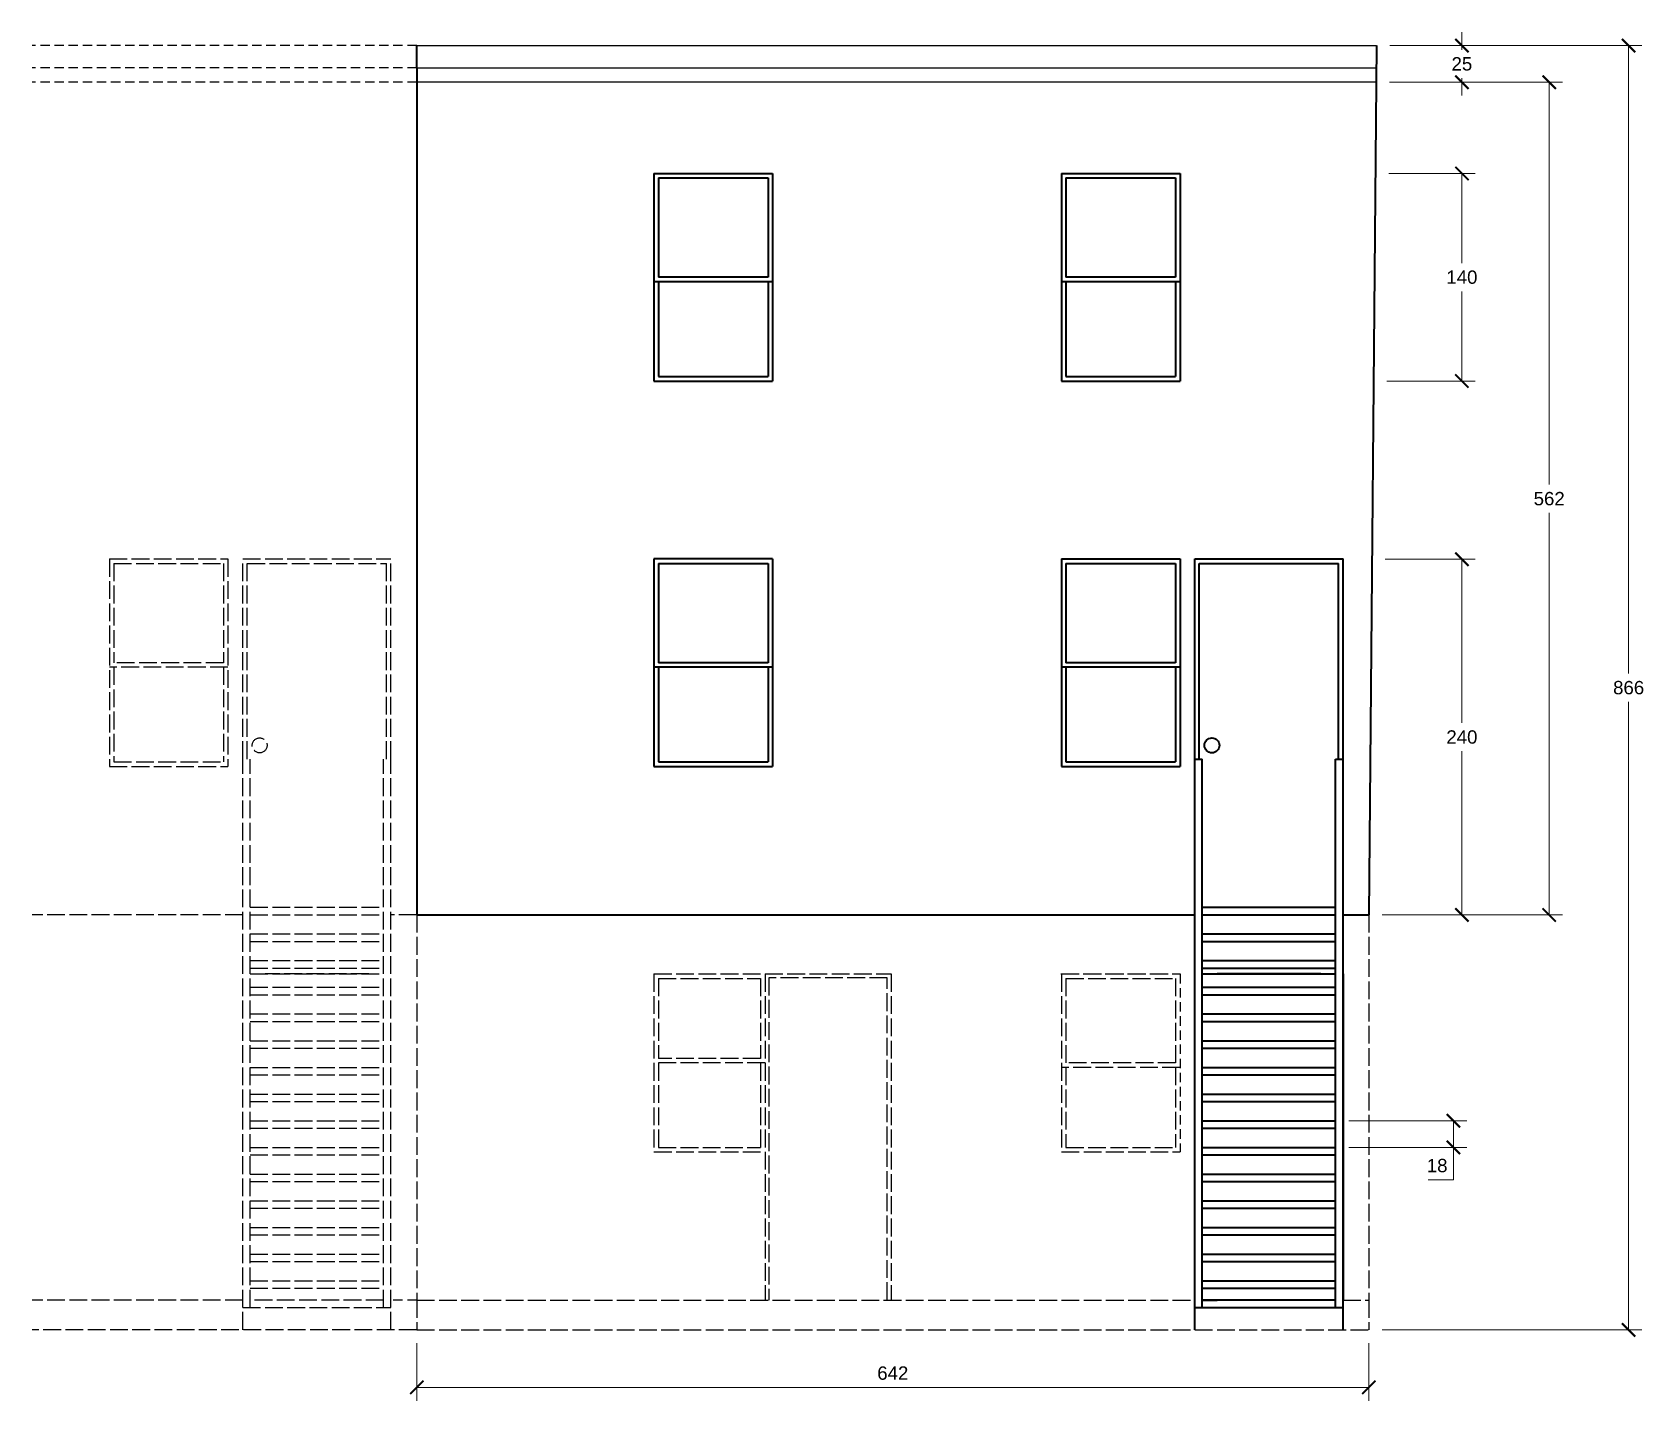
# Model space of a CAD drawing. Header units: millimetres. Extents: x 2768 to 3856, y 1805 to 2728.
import ezdxf

# ---------------------------------------------------------------- set-up
doc = ezdxf.new("R2010")
doc.units = ezdxf.units.MM
doc.linetypes.add('ACAD_ISO02W100', pattern=[15, 12, -3])
doc.linetypes.add('NASCOSTA', pattern=[9.525, 6.35, -3.175])
for name, color, linetype, lineweight in [('A-FLOR-STRS- EXTR', 1, 'Continuous', 35), ('A-WALL-FULL-EXTR', 3, 'Continuous', 35), ('QUOTE', 5, 'Continuous', 13)]:
    doc.layers.add(name, color=color, linetype=linetype, lineweight=lineweight)
doc.layers.add('A-ROOF', color=3, linetype='NASCOSTA')
doc.layers.add('A-STRUCTURE', color=4, linetype='NASCOSTA')
doc.styles.get("Standard").update_dxf_attribs({"font": 'arial.ttf'})
doc.dimstyles.new('ISO-25', dxfattribs={"dimtxt": 2.5, "dimasz": 2.5, "dimexe": 1.25, "dimexo": 0.625, "dimtad": 1, "dimtxsty": 'Standard', "dimcen": 2.5, "dimadec": 0, "dimazin": 0, "dimtfac": 1, "dimtmove": 0, "dimatfit": 3, "dimfxl": 1, "dimarcsym": 0})

# ---------------------------------------------------------------- blocks, each defined once
blk = doc.blocks.new('_ArchTick')
at = {"color": 0, "linetype": 'ByBlock', "const_width": 0.15}
blk.add_lwpolyline([(-0.5, -0.5), (0.5, 0.5)], dxfattribs=at)
blk = doc.blocks.new('*D3')
at = {"layer": 'Defpoints', "color": 0, "transparency": 16777216}
for p in [(3675.1, 2719.4), (3845.3, 2719.4), (3670, 1853)]:
    blk.add_point(p, dxfattribs=at)
at = {"layer": 'QUOTE', "color": 0, "transparency": 16777216}
for p, q in [((3684.1, 2719.4), (3854.3, 2719.4)), ((3845.3, 2719.4), (3845.3, 2295.8)), ((3845.3, 1853), (3845.3, 2276.6)), ((3679, 1853), (3854.3, 1853))]:
    blk.add_line(p, q, dxfattribs=at)
at = {"layer": 'QUOTE', "color": 0, "transparency": 16777216, "xscale": 9, "yscale": 9, "zscale": 9}
for p, rotation in [((3845.3, 2719.4), 90), ((3845.3, 1853), 270)]:
    blk.add_blockref('_ArchTick', p, dxfattribs=dict(at, rotation=rotation))
at = {"layer": 'QUOTE', "color": 0, "transparency": 16777216, "insert": (3845.3, 2286.2), "char_height": 9, "attachment_point": 5}
blk.add_mtext('866', dxfattribs=at)
blk = doc.blocks.new('*D4')
at = {"layer": 'Defpoints', "color": 0, "transparency": 16777216}
for p in [(3675.1, 2719.4), (3732.8, 2719.4), (3674.9, 2694.7)]:
    blk.add_point(p, dxfattribs=at)
at = {"layer": 'QUOTE', "color": 0, "transparency": 16777216}
for p, q in [((3684.1, 2719.4), (3741.8, 2719.4)), ((3732.8, 2719.4), (3732.8, 2728.4)), ((3732.8, 2719.4), (3732.8, 2716.6)), ((3732.8, 2694.7), (3732.8, 2697.4)), ((3683.9, 2694.7), (3741.8, 2694.7)), ((3732.8, 2694.7), (3732.8, 2685.7))]:
    blk.add_line(p, q, dxfattribs=at)
at = {"layer": 'QUOTE', "color": 0, "transparency": 16777216, "xscale": 9, "yscale": 9, "zscale": 9}
for p, rotation in [((3732.8, 2719.4), 270), ((3732.8, 2694.7), 90)]:
    blk.add_blockref('_ArchTick', p, dxfattribs=dict(at, rotation=rotation))
at = {"layer": 'QUOTE', "color": 0, "transparency": 16777216, "insert": (3732.8, 2707), "char_height": 9, "attachment_point": 5}
blk.add_mtext('25', dxfattribs=at)
blk = doc.blocks.new('*D5')
at = {"layer": 'Defpoints', "color": 0, "transparency": 16777216}
for p in [(3674.9, 2694.7), (3791.7, 2694.7), (3670, 2132.9)]:
    blk.add_point(p, dxfattribs=at)
at = {"layer": 'QUOTE', "color": 0, "transparency": 16777216}
for p, q in [((3683.9, 2694.7), (3800.7, 2694.7)), ((3791.7, 2694.7), (3791.7, 2423.3)), ((3791.7, 2132.9), (3791.7, 2404.1)), ((3679, 2132.9), (3800.7, 2132.9))]:
    blk.add_line(p, q, dxfattribs=at)
at = {"layer": 'QUOTE', "color": 0, "transparency": 16777216, "xscale": 9, "yscale": 9, "zscale": 9}
for p, rotation in [((3791.7, 2694.7), 90), ((3791.7, 2132.9), 270)]:
    blk.add_blockref('_ArchTick', p, dxfattribs=dict(at, rotation=rotation))
at = {"layer": 'QUOTE', "color": 0, "transparency": 16777216, "insert": (3791.7, 2413.7), "char_height": 9, "attachment_point": 5}
blk.add_mtext('562', dxfattribs=at)
blk = doc.blocks.new('*D7')
at = {"layer": 'Defpoints', "color": 0, "transparency": 16777216}
for p in [(3027.6, 1853.1), (3670, 1853.1), (3670, 1814.2)]:
    blk.add_point(p, dxfattribs=at)
at = {"layer": 'QUOTE', "color": 0, "transparency": 16777216}
for p, q in [((3027.6, 1844.1), (3027.6, 1805.2)), ((3670, 1844.1), (3670, 1805.2)), ((3027.6, 1814.2), (3670, 1814.2))]:
    blk.add_line(p, q, dxfattribs=at)
at = {"layer": 'QUOTE', "color": 0, "transparency": 16777216, "xscale": 9, "yscale": 9, "zscale": 9, "rotation": 180}
blk.add_blockref('_ArchTick', (3027.6, 1814.2), dxfattribs=at)
at = {"layer": 'QUOTE', "color": 0, "transparency": 16777216, "xscale": 9, "yscale": 9, "zscale": 9}
blk.add_blockref('_ArchTick', (3670, 1814.2), dxfattribs=at)
at = {"layer": 'QUOTE', "color": 0, "transparency": 16777216, "insert": (3348.8, 1823.8), "char_height": 9, "attachment_point": 5}
blk.add_mtext('642', dxfattribs=at)
blk = doc.blocks.new('*D8')
at = {"layer": 'Defpoints', "color": 0, "transparency": 16777216}
for p in [(3672.1, 2372.9), (3670, 2132.9), (3732.8, 2132.9)]:
    blk.add_point(p, dxfattribs=at)
at = {"layer": 'QUOTE', "color": 0, "transparency": 16777216}
for p, q in [((3681.1, 2372.9), (3741.8, 2372.9)), ((3732.8, 2372.9), (3732.8, 2262.5)), ((3732.8, 2132.9), (3732.8, 2243.3)), ((3679, 2132.9), (3741.8, 2132.9))]:
    blk.add_line(p, q, dxfattribs=at)
at = {"layer": 'QUOTE', "color": 0, "transparency": 16777216, "xscale": 9, "yscale": 9, "zscale": 9}
for p, rotation in [((3732.8, 2372.9), 90), ((3732.8, 2132.9), 270)]:
    blk.add_blockref('_ArchTick', p, dxfattribs=dict(at, rotation=rotation))
at = {"layer": 'QUOTE', "color": 0, "transparency": 16777216, "insert": (3732.8, 2252.9), "char_height": 9, "attachment_point": 5}
blk.add_mtext('240', dxfattribs=at)
blk = doc.blocks.new('*D9')
at = {"layer": 'Defpoints', "color": 0, "transparency": 16777216}
for p in [(3647.6, 1994.1), (3647.6, 1976.1), (3727.1, 1976.1)]:
    blk.add_point(p, dxfattribs=at)
at = {"layer": 'QUOTE', "color": 0, "transparency": 16777216}
for p, q in [((3656.6, 1994.1), (3736.1, 1994.1)), ((3727.1, 1994.1), (3727.1, 1976.1)), ((3656.6, 1976.1), (3736.1, 1976.1)), ((3727.1, 1976.1), (3727.1, 1954.2)), ((3727.1, 1954.2), (3710, 1954.2))]:
    blk.add_line(p, q, dxfattribs=at)
at = {"layer": 'QUOTE', "color": 0, "transparency": 16777216, "xscale": 9, "yscale": 9, "zscale": 9}
for p, rotation in [((3727.1, 1994.1), 90), ((3727.1, 1976.1), 270)]:
    blk.add_blockref('_ArchTick', p, dxfattribs=dict(at, rotation=rotation))
at = {"layer": 'QUOTE', "color": 0, "transparency": 16777216, "insert": (3716.1, 1963.8), "char_height": 9, "attachment_point": 5}
blk.add_mtext('18', dxfattribs=at)
blk = doc.blocks.new('*D10')
at = {"layer": 'Defpoints', "color": 0, "transparency": 16777216}
for p in [(3674.4, 2633.1), (3673.1, 2493.1), (3732.8, 2493.1)]:
    blk.add_point(p, dxfattribs=at)
at = {"layer": 'QUOTE', "color": 0, "transparency": 16777216}
for p, q in [((3683.4, 2633.1), (3741.8, 2633.1)), ((3732.8, 2633.1), (3732.8, 2572.7)), ((3732.8, 2493.1), (3732.8, 2553.5)), ((3682.1, 2493.1), (3741.8, 2493.1))]:
    blk.add_line(p, q, dxfattribs=at)
at = {"layer": 'QUOTE', "color": 0, "transparency": 16777216, "xscale": 9, "yscale": 9, "zscale": 9}
for p, rotation in [((3732.8, 2633.1), 90), ((3732.8, 2493.1), 270)]:
    blk.add_blockref('_ArchTick', p, dxfattribs=dict(at, rotation=rotation))
at = {"layer": 'QUOTE', "color": 0, "transparency": 16777216, "insert": (3732.8, 2563.1), "char_height": 9, "attachment_point": 5}
blk.add_mtext('140', dxfattribs=at)

msp = doc.modelspace()

# ---------------------------------------------------------------- linework, layer by layer
at = {"layer": 'A-FLOR-STRS- EXTR'}
for p, q in [((3557.6, 2138.1), (3647.6, 2138.1)), ((3557.6, 2133.1), (3647.6, 2133.1)), ((3557.6, 2133.1), (3647.6, 2133.1)), ((3557.6, 2120.1), (3647.6, 2120.1)), ((3557.6, 2115.1), (3647.6, 2115.1)), ((3557.6, 2102.1), (3647.6, 2102.1)), ((3557.6, 2097.1), (3647.6, 2097.1)), ((3557.6, 2093.1), (3647.6, 2093.1)), ((3637.6, 2093.1), (3567.6, 2093.1)), ((3557.6, 2084.1), (3647.6, 2084.1)), ((3557.6, 2079.1), (3647.6, 2079.1)), ((3557.6, 2066.1), (3647.6, 2066.1)), ((3557.6, 2061.1), (3647.6, 2061.1)), ((3557.6, 2048.1), (3647.6, 2048.1)), ((3557.6, 2043.1), (3647.6, 2043.1)), ((3557.6, 2030.1), (3647.6, 2030.1)), ((3557.6, 2025.1), (3647.6, 2025.1)), ((3557.6, 2012.1), (3647.6, 2012.1)), ((3557.6, 2007.1), (3647.6, 2007.1)), ((3557.6, 1994.1), (3647.6, 1994.1)), ((3557.6, 1989.1), (3647.6, 1989.1)), ((3557.6, 1976.1), (3647.6, 1976.1)), ((3557.6, 1971.1), (3647.6, 1971.1)), ((3557.6, 1958.1), (3647.6, 1958.1)), ((3557.6, 1953.1), (3647.6, 1953.1)), ((3557.6, 1940.1), (3647.6, 1940.1)), ((3557.6, 1935.1), (3647.6, 1935.1)), ((3557.6, 1922.1), (3647.6, 1922.1)), ((3557.6, 1917.1), (3647.6, 1917.1)), ((3557.6, 1904.1), (3647.6, 1904.1)), ((3557.6, 1899.1), (3647.6, 1899.1)), ((3557.6, 1886.1), (3647.6, 1886.1)), ((3557.6, 1881.1), (3647.6, 1881.1)), ((3647.6, 1873.1), (3557.6, 1873.1)), ((3552.6, 1868.1), (3652.6, 1868.1))]:
    msp.add_line(p, q, dxfattribs=at)
for points in [[(3552.6, 1853.1), (3552.6, 2238.1)], [(3557.6, 1868.1), (3557.6, 2238.1)], [(3647.6, 1868.1), (3647.6, 2238.1)], [(3652.6, 1853.1), (3652.6, 2238.1)]]:
    msp.add_lwpolyline(points, dxfattribs=at)
at = {"layer": 'A-ROOF', "linetype": 'Continuous'}
for p, q in [((3027.6, 2719.5), (3675.1, 2719.5)), ((3027.6, 2704.4), (3675, 2704.4)), ((3674.9, 2694.7), (3027.6, 2694.7))]:
    msp.add_line(p, q, dxfattribs=at)
at = {"layer": 'A-STRUCTURE'}
for p, q in [((3027.6, 2719.5), (2768.1, 2719.5)), ((3027.6, 2704.4), (2768.1, 2704.4)), ((3027.6, 2694.7), (2768.1, 2694.7)), ((3542.6, 2093.1), (3542.6, 1973.1)), ((3027.6, 1873.1), (3010.2, 1873.1))]:
    msp.add_line(p, q, dxfattribs=at)
at = {"layer": 'A-STRUCTURE', "linetype": 'ACAD_ISO02W100'}
for p, q in [((2820.2, 2373.1), (2900.2, 2373.1)), ((2820.2, 2373.1), (2820.2, 2233.1)), ((2900.2, 2373.1), (2900.2, 2233.1)), ((2910.2, 2238.1), (2910.2, 2373.1)), ((2910.2, 2373.1), (3010.2, 2373.1)), ((3010.2, 2238.1), (3010.2, 2373.1)), ((2823.2, 2370.1), (2823.2, 2303.1)), ((2823.2, 2370.1), (2897.2, 2370.1)), ((2897.2, 2370.1), (2897.2, 2303.1)), ((2913.2, 2370.1), (3007.2, 2370.1)), ((2913.2, 2238.1), (2913.2, 2370.1)), ((3007.2, 2238.1), (3007.2, 2370.1)), ((2823.2, 2300.1), (2823.2, 2236.1)), ((2897.2, 2300.1), (2897.2, 2236.1)), ((2820.2, 2236.1), (2820.2, 2233.1)), ((2820.2, 2233.1), (2900.2, 2233.1)), ((2823.2, 2236.1), (2897.2, 2236.1)), ((2910.2, 2133.1), (2768.1, 2133.1)), ((2915.2, 2138.1), (3005.2, 2138.1)), ((2915.2, 2133.1), (3005.2, 2133.1)), ((2915.2, 2133.1), (3005.2, 2133.1)), ((3027.6, 2133.1), (3010.2, 2133.1)), ((3027.6, 2133.1), (3027.6, 1873.1)), ((3670, 2133.1), (3670, 1873.1)), ((2915.2, 2120.1), (3005.2, 2120.1)), ((2915.2, 2115.1), (3005.2, 2115.1)), ((2915.2, 2102.1), (3005.2, 2102.1)), ((2915.2, 2097.1), (3005.2, 2097.1)), ((2915.2, 2093.1), (3005.2, 2093.1)), ((2995.2, 2093.1), (2925.2, 2093.1)), ((3187.6, 2093.1), (3347.6, 2093.1)), ((3187.6, 2093.1), (3187.6, 1973.1)), ((3190.6, 2090.1), (3190.6, 2036.1)), ((3190.6, 2090.1), (3259.6, 2090.1)), ((3259.6, 2090.1), (3259.6, 2036.1)), ((3262.6, 2093.1), (3262.6, 1873.1)), ((3347.6, 2093.1), (3347.6, 1873.1)), ((3462.2, 2093.1), (3542.2, 2093.1)), ((3462.6, 2093.1), (3542.6, 2093.1)), ((3462.6, 2093.1), (3462.6, 1973.1)), ((3465.6, 2090.1), (3465.6, 2033.1)), ((3465.6, 2090.1), (3539.6, 2090.1)), ((3539.6, 2090.1), (3539.6, 2033.1)), ((2915.2, 2084.1), (3005.2, 2084.1)), ((2915.2, 2079.1), (3005.2, 2079.1)), ((2915.2, 2066.1), (3005.2, 2066.1)), ((2915.2, 2061.1), (3005.2, 2061.1)), ((2915.2, 2048.1), (3005.2, 2048.1)), ((2915.2, 2043.1), (3005.2, 2043.1)), ((2915.2, 2030.1), (3005.2, 2030.1)), ((2915.2, 2025.1), (3005.2, 2025.1)), ((3190.6, 2033.1), (3190.6, 1976.1)), ((3259.6, 2033.1), (3259.6, 1976.1)), ((3465.6, 2030.1), (3465.6, 1976.1)), ((3539.6, 2030.1), (3539.6, 1976.1)), ((2915.2, 2012.1), (3005.2, 2012.1)), ((2915.2, 2007.1), (3005.2, 2007.1)), ((2915.2, 1994.1), (3005.2, 1994.1)), ((2915.2, 1989.1), (3005.2, 1989.1)), ((2915.2, 1976.1), (3005.2, 1976.1)), ((2915.2, 1971.1), (3005.2, 1971.1)), ((3187.6, 1973.1), (3262.6, 1973.1)), ((3190.6, 1976.1), (3259.6, 1976.1)), ((3462.6, 1973.1), (3542.6, 1973.1)), ((3465.6, 1976.1), (3539.6, 1976.1)), ((2915.2, 1958.1), (3005.2, 1958.1)), ((2915.2, 1953.1), (3005.2, 1953.1)), ((2915.2, 1940.1), (3005.2, 1940.1)), ((2915.2, 1935.1), (3005.2, 1935.1)), ((2915.2, 1922.1), (3005.2, 1922.1)), ((2915.2, 1917.1), (3005.2, 1917.1)), ((2915.2, 1904.1), (3005.2, 1904.1)), ((2915.2, 1899.1), (3005.2, 1899.1)), ((2915.2, 1886.1), (3005.2, 1886.1)), ((2910.2, 1873.1), (2768.1, 1873.1)), ((2915.2, 1881.1), (3005.2, 1881.1)), ((3005.2, 1873.1), (2915.2, 1873.1)), ((3027.6, 1873.1), (3027.6, 1853.1)), ((3027.6, 1873.1), (3552.6, 1873.1)), ((3652.6, 1873.1), (3670, 1873.1)), ((3670, 1873.1), (3670, 1853.1)), ((2910.2, 1868.1), (3010.2, 1868.1)), ((3027.6, 1853.1), (2768.1, 1853.1)), ((3027.6, 1853.1), (3670, 1853.1))]:
    msp.add_line(p, q, dxfattribs=at)
for points in [[(2900.2, 2300.1), (2820.2, 2300.1)], [(2897.2, 2303.1), (2823.2, 2303.1)], [(2910.2, 1853.1), (2910.2, 2238.1)], [(2915.2, 1868.1), (2915.2, 2238.1)], [(3005.2, 1868.1), (3005.2, 2238.1)], [(3010.2, 1853.1), (3010.2, 2238.1)], [(3345.1, 1873.1), (3345.1, 2090.6), (3265.1, 2090.6), (3265.1, 1873.1)], [(3259.6, 2036.1), (3190.6, 2036.1)], [(3262.6, 2033.1), (3187.6, 2033.1)], [(3542.6, 2030.1), (3462.6, 2030.1)], [(3539.6, 2033.1), (3465.6, 2033.1)]]:
    msp.add_lwpolyline(points, dxfattribs=at)
msp.add_circle((2921.6, 2247.3), 5.03, dxfattribs=at)
at = {"layer": 'A-WALL-FULL-EXTR'}
for p, q in [((3027.6, 2704.4), (3027.6, 2719.5)), ((3675.1, 2719.5), (3670, 2133.1)), ((3027.6, 2704.4), (3027.6, 2133.1)), ((3187.6, 2633.1), (3267.6, 2633.1)), ((3187.6, 2633.1), (3187.6, 2493.1)), ((3267.6, 2633.1), (3267.6, 2493.1)), ((3462.6, 2633.1), (3462.6, 2493.1)), ((3462.6, 2633.1), (3542.6, 2633.1)), ((3542.6, 2633.1), (3542.6, 2493.1)), ((3190.6, 2630.1), (3190.6, 2563.1)), ((3190.6, 2630.1), (3264.6, 2630.1)), ((3264.6, 2630.1), (3264.6, 2563.1)), ((3465.6, 2630.1), (3539.6, 2630.1)), ((3465.6, 2630.1), (3465.6, 2563.1)), ((3539.6, 2630.1), (3539.6, 2563.1)), ((3190.6, 2560.1), (3190.6, 2496.1)), ((3264.6, 2560.1), (3264.6, 2496.1)), ((3465.6, 2560.1), (3465.6, 2496.1)), ((3539.6, 2560.1), (3539.6, 2496.1)), ((3187.6, 2493.1), (3267.6, 2493.1)), ((3190.6, 2496.1), (3264.6, 2496.1)), ((3462.6, 2493.1), (3542.6, 2493.1)), ((3465.6, 2496.1), (3539.6, 2496.1)), ((3187.6, 2373.1), (3187.6, 2233.1)), ((3187.6, 2373.1), (3187.6, 2233.1)), ((3267.6, 2373.1), (3187.6, 2373.1)), ((3267.6, 2373.1), (3267.6, 2233.1)), ((3267.6, 2373.1), (3267.6, 2233.1)), ((3462.6, 2373.1), (3542.6, 2373.1)), ((3462.6, 2373.1), (3462.6, 2233.1)), ((3542.6, 2373.1), (3542.6, 2233.1)), ((3552.6, 2238.1), (3552.6, 2373.1)), ((3552.6, 2373.1), (3652.6, 2373.1)), ((3652.6, 2238.1), (3652.6, 2373.1)), ((3190.6, 2370.1), (3190.6, 2303.1)), ((3190.6, 2370.1), (3264.6, 2370.1)), ((3264.6, 2370.1), (3264.6, 2303.1)), ((3465.6, 2370.1), (3465.6, 2303.1)), ((3465.6, 2370.1), (3539.6, 2370.1)), ((3539.6, 2370.1), (3539.6, 2303.1)), ((3555.6, 2370.1), (3649.6, 2370.1)), ((3555.6, 2238.1), (3555.6, 2370.1)), ((3649.6, 2238.1), (3649.6, 2370.1)), ((3190.6, 2300.1), (3190.6, 2236.1)), ((3264.6, 2300.1), (3264.6, 2236.1)), ((3465.6, 2300.1), (3465.6, 2236.1)), ((3539.6, 2300.1), (3539.6, 2236.1)), ((3187.6, 2233.1), (3267.6, 2233.1)), ((3190.6, 2236.1), (3264.6, 2236.1)), ((3462.6, 2236.1), (3462.6, 2233.1)), ((3462.6, 2233.1), (3542.6, 2233.1)), ((3465.6, 2236.1), (3539.6, 2236.1)), ((3542.6, 2236.1), (3542.6, 2233.1)), ((3552.6, 2238.1), (3557.6, 2238.1)), ((3557.6, 2229.3), (3557.6, 2229.9)), ((3647.6, 2238.1), (3652.6, 2238.1)), ((3027.6, 2133.1), (3552.6, 2133.1)), ((3652.6, 2133.1), (3670, 2133.1)), ((3652.6, 2093.1), (3652.6, 1873.1)), ((3557.6, 1873.1), (3567.6, 1873.1))]:
    msp.add_line(p, q, dxfattribs=at)
for points in [[(3267.6, 2560.1), (3187.6, 2560.1)], [(3264.6, 2563.1), (3190.6, 2563.1)], [(3542.6, 2560.1), (3462.6, 2560.1)], [(3539.6, 2563.1), (3465.6, 2563.1)], [(3267.6, 2300.1), (3187.6, 2300.1)], [(3264.6, 2303.1), (3190.6, 2303.1)], [(3542.6, 2300.1), (3462.6, 2300.1)], [(3539.6, 2303.1), (3465.6, 2303.1)]]:
    msp.add_lwpolyline(points, dxfattribs=at)
msp.add_circle((3564.1, 2247.3), 5.03, dxfattribs=at)

# ---------------------------------------------------------------- dimensions: what is measured, and where the dimension line sits
at = {"layer": 'QUOTE'}
for base, p1, p2, override, picture, middle in [((3845.3, 2719.4), (3670, 1853), (3675.1, 2719.4), {"dimtxt": 9, "dimasz": 9, "dimexe": 9, "dimexo": 9, "dimgap": 5, "dimtih": 1, "dimdec": 0, "dimblk1": 'ArchTick', "dimblk2": 'ArchTick', "dimsah": 1, "dimlwd": 65535, "dimlwe": 65535}, '*D3', (3845.3, 2286.2)), ((3791.7, 2694.7), (3670, 2132.9), (3674.9, 2694.7), {"dimtxt": 9, "dimasz": 9, "dimexe": 9, "dimexo": 9, "dimgap": 5, "dimtih": 1, "dimdec": 0, "dimblk1": 'ArchTick', "dimblk2": 'ArchTick', "dimsah": 1, "dimlwd": 65535, "dimlwe": 65535}, '*D5', (3791.7, 2413.7)), ((3727.1, 1976.1), (3647.6, 1994.1), (3647.6, 1976.1), {"dimtxt": 9, "dimasz": 9, "dimexe": 9, "dimexo": 9, "dimgap": 5, "dimtih": 1, "dimtoh": 1, "dimdec": 0, "dimblk1": 'ArchTick', "dimblk2": 'ArchTick', "dimsah": 1, "dimlwd": 65535, "dimlwe": 65535}, '*D9', (3716.1, 1954.2))]:
    dim = msp.add_linear_dim(base=base, p1=p1, p2=p2, angle=90, dimstyle='ISO-25', override=override, dxfattribs=at)
    dim.commit()
    dim.dimension.update_dxf_attribs({"geometry": picture, "text_midpoint": middle, "dimtype": 160})
for base, p1, p2, override, picture, middle in [((3732.8, 2719.4), (3674.9, 2694.7), (3675.1, 2719.4), {"dimtxt": 9, "dimasz": 9, "dimexe": 9, "dimexo": 9, "dimgap": 5, "dimtih": 1, "dimtoh": 1, "dimdec": 0, "dimblk1": 'ArchTick', "dimblk2": 'ArchTick', "dimsah": 1, "dimlwd": 65535, "dimlwe": 65535}, '*D4', (3732.8, 2707)), ((3732.8, 2493.1), (3674.4, 2633.1), (3673.1, 2493.1), {"dimtxt": 9, "dimasz": 9, "dimexe": 9, "dimexo": 9, "dimgap": 5, "dimtih": 1, "dimdec": 0, "dimblk1": 'ArchTick', "dimblk2": 'ArchTick', "dimsah": 1, "dimlwd": 65535, "dimlwe": 65535}, '*D10', (3732.8, 2563.1)), ((3732.8, 2132.9), (3672.1, 2372.9), (3670, 2132.9), {"dimtxt": 9, "dimasz": 9, "dimexe": 9, "dimexo": 9, "dimgap": 5, "dimtih": 1, "dimdec": 0, "dimblk1": 'ArchTick', "dimblk2": 'ArchTick', "dimsah": 1, "dimlwd": 65535, "dimlwe": 65535}, '*D8', (3732.8, 2252.9))]:
    dim = msp.add_linear_dim(base=base, p1=p1, p2=p2, angle=90, dimstyle='ISO-25', override=override, dxfattribs=at)
    dim.commit()
    dim.dimension.update_dxf_attribs({"geometry": picture, "text_midpoint": middle})
dim = msp.add_linear_dim(base=(3670, 1814.2), p1=(3027.6, 1853.1), p2=(3670, 1853.1), dimstyle='ISO-25', override={"dimtxt": 9, "dimasz": 9, "dimexe": 9, "dimexo": 9, "dimgap": 5, "dimdec": 0, "dimblk1": 'ArchTick', "dimblk2": 'ArchTick', "dimsah": 1, "dimlwd": 65535, "dimlwe": 65535}, dxfattribs=at)
dim.commit()
dim.dimension.update_dxf_attribs({"geometry": '*D7', "text_midpoint": (3348.8, 1823.8)})

doc.saveas('drawing.dxf')
